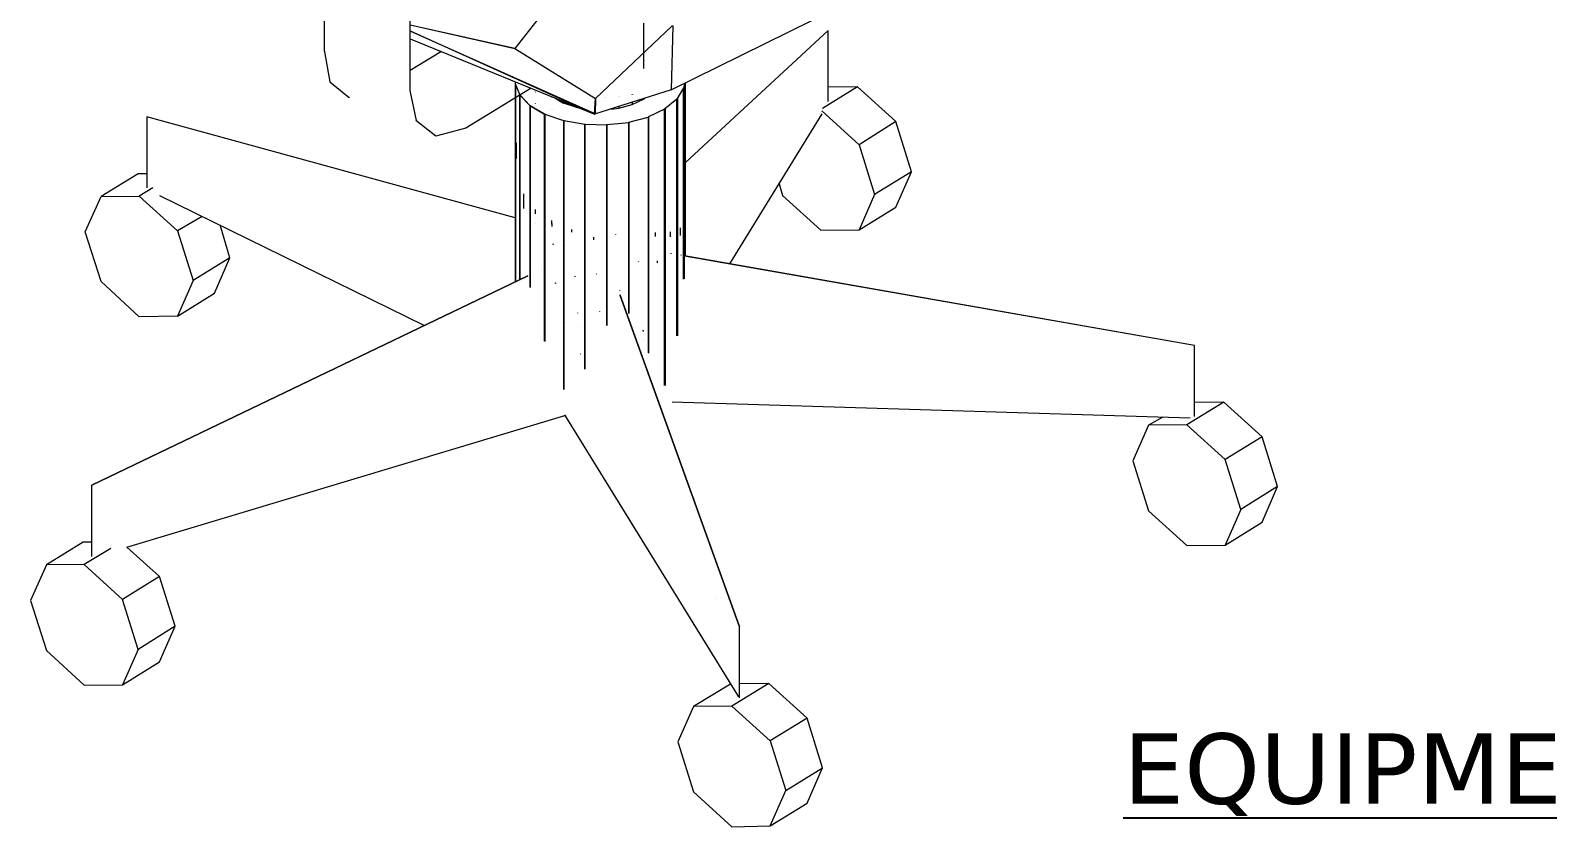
# Model space of a CAD drawing. Extents: x -15 to 256, y 0 to 403.
# Drawn here: x 247.466 to 250.818, y 367.889 to 369.648 of the extents above; entities that cross this region are included whole.
import ezdxf

# ---------------------------------------------------------------- set-up
doc = ezdxf.new("R2010")
doc.units = 0
doc.header["$LTSCALE"] = 0.15
doc.linetypes.add('PDF_IMPORT', pattern=[1, 0.8, -0.2])
doc.layers.get('0').update_dxf_attribs({"color": 252})
doc.layers.add('E-ANNO-T100', color=102, linetype='Continuous')
doc.layers.add('PDF2_Geometry', color=7, linetype='Continuous')
doc.styles.add('E100', font='verdana.ttf', dxfattribs={"height": 205})

# ---------------------------------------------------------------- blocks, each defined once
blk = doc.blocks.new('6-Model')
at = {"layer": 'PDF2_Geometry', "lineweight": 0}
for points in [[(137.275, 51.157), (138.301, 46.658), (138.301, 44.242), (138.317, 44.254), (138.317, 44.23), (138.491, 43.224), (139.138, 42.703), (139.154, 42.715)], [(143.053, 41.697), (143.037, 41.685), (142.027, 41.412), (141.364, 41.933), (141.38, 41.933), (141.174, 42.94), (141.174, 45.355), (139.896, 50.956)], [(147.126, 47.475), (147.11, 47.463), (144.663, 44.337), (141.174, 45.119)], [(149.889, 42.964), (147.331, 42.147), (147.363, 42.668), (149.921, 45.095), (149.936, 45.095), (149.889, 42.964), (156.156, 46.066)], [(141.174, 45.13), (144.663, 44.337), (147.363, 42.668), (147.347, 42.158)], [(141.174, 44.929), (147.331, 42.147)], [(141.174, 44.669), (147.331, 42.147), (147.347, 42.158), (141.174, 44.917)], [(142.99, 44.716), (142.974, 44.716)], [(155.13, 42.573), (155.13, 44.941), (150.363, 40.536), (155.13, 44.941)], [(142.216, 44.242), (141.174, 43.603)], [(142.422, 44.373), (142.422, 44.373)], [(144.695, 43.224), (144.679, 43.177), (144.679, 36.546)], [(144.695, 43.177), (144.679, 43.177), (144.695, 43.141), (144.837, 42.786), (144.837, 36.629), (144.837, 42.443), (144.837, 42.798), (144.837, 42.786), (144.853, 42.774), (145.169, 42.443), (145.169, 36.368)], [(144.679, 43.177), (144.837, 42.786), (145.169, 42.443), (145.658, 42.147), (145.674, 42.158), (145.674, 41.957), (145.674, 34.557)], [(144.695, 43.129), (144.695, 42.431), (144.695, 36.546)], [(150.331, 43.165), (150.299, 43.023), (150.315, 43.023), (150.315, 40.761), (150.315, 36.653)], [(150.347, 37.422), (150.347, 43.189)], [(150.363, 37.422), (150.363, 43.189)], [(156.109, 43.058), (154.941, 42.336)], [(157.388, 41.898), (156.109, 43.058), (155.13, 43.046)], [(145.216, 43.011), (143.037, 41.685)], [(144.963, 42.81), (144.963, 42.81)], [(145.358, 42.881), (145.358, 42.893)], [(145.895, 42.703), (145.895, 42.703)], [(145.911, 42.703), (145.911, 42.715)], [(146.005, 42.691), (146.274, 42.525), (146.274, 42.573)], [(146.021, 42.679), (146.289, 42.537), (146.274, 42.525), (146.7, 42.395), (146.716, 42.395), (146.7, 42.383), (146.795, 42.36), (146.7, 42.383), (146.7, 42.395), (146.7, 42.383), (146.274, 42.525), (146.289, 42.573)], [(147.663, 42.691), (147.663, 42.691)], [(147.679, 42.691), (147.679, 42.691)], [(148.137, 42.75), (148.137, 42.75)], [(148.152, 42.75), (148.152, 42.75)], [(148.579, 42.798), (148.579, 42.81)], [(148.579, 42.537), (148.579, 42.466), (148.957, 42.644), (148.957, 42.656)], [(148.594, 42.81), (148.594, 42.798)], [(148.942, 42.644), (148.973, 42.644)], [(150.078, 34.746), (150.078, 42.644), (149.668, 42.312), (149.684, 42.324), (149.684, 42.04), (149.684, 33.089)], [(150.299, 36.641), (150.299, 43.023), (150.078, 42.644), (150.094, 42.656), (150.094, 42.17), (150.094, 34.746)], [(144.679, 38.689), (132.381, 42.064), (132.381, 39.684)], [(145.658, 34.569), (145.658, 42.147), (145.184, 42.431), (145.169, 42.443), (145.184, 42.454), (145.184, 42.206), (145.184, 36.357)], [(145.358, 42.502), (145.358, 42.514)], [(145.358, 42.324), (145.358, 42.324)], [(145.674, 42.147), (146.289, 41.933), (146.289, 32.958)], [(145.895, 42.289), (145.895, 42.289)], [(145.911, 42.3), (145.911, 42.3)], [(146.305, 41.933), (147, 41.815), (147, 33.633), (147, 41.661), (147, 41.827), (147, 41.815), (147.742, 41.791), (147.742, 35.09), (147.742, 41.637), (147.742, 41.803), (147.742, 41.791), (147.742, 41.803), (148.468, 41.874), (148.468, 35.492), (148.468, 41.708), (148.468, 41.886), (148.468, 41.874), (148.468, 41.886), (149.115, 42.052), (149.115, 34.178)], [(147.884, 42.312), (148.137, 42.348), (148.152, 42.395)], [(148.137, 42.395), (148.137, 42.348), (148.579, 42.466), (148.594, 42.537)], [(148.137, 42.36), (148.152, 42.36), (148.137, 42.348)], [(148.579, 42.466), (148.594, 42.478)], [(149.668, 33.089), (149.668, 42.312), (149.131, 42.064), (149.115, 42.052), (149.131, 42.064), (149.131, 41.851), (149.131, 34.166)], [(151.847, 37.15), (154.925, 42.158)], [(154.909, 42.265), (156.156, 41.128), (156.677, 39.471)], [(146.289, 41.933), (146.305, 41.945), (146.305, 41.768), (146.305, 32.958)], [(157.909, 40.228), (157.388, 41.898), (156.156, 41.128)], [(144.727, 40.667), (144.727, 41.187)], [(132.381, 40.157), (132.097, 40.157), (130.865, 39.4)], [(153.488, 39.826), (153.599, 39.435), (154.878, 38.275), (156.156, 38.287), (157.388, 39.044), (157.909, 40.228), (156.677, 39.471), (156.156, 38.287)], [(132.586, 39.684), (132.128, 39.411)], [(133.407, 35.409), (134.639, 36.167), (135.159, 37.351), (133.928, 36.593), (133.407, 35.409), (132.128, 35.386), (130.865, 36.558), (130.329, 38.216), (130.865, 39.4), (132.128, 39.411), (133.407, 38.251), (133.928, 36.593)], [(132.807, 39.435), (141.648, 35.09)], [(144.963, 38.997), (144.963, 39.494)], [(134.228, 38.737), (133.407, 38.251)], [(145.358, 38.819), (145.358, 38.961)], [(145.374, 38.5), (145.374, 38.5)], [(145.895, 38.594), (145.895, 38.476)], [(145.911, 38.393), (145.911, 38.5)], [(135.159, 37.351), (134.828, 38.452)], [(145.674, 38.417), (145.658, 38.417)], [(145.911, 38.346), (145.911, 38.346)], [(146.574, 38.204), (146.574, 38.298)], [(147.3, 37.955), (147.3, 38.038)], [(148.026, 38.133), (148.026, 38.121)], [(149.352, 38.192), (149.352, 38.062)], [(149.857, 38.216), (149.857, 38.05)], [(150.189, 38.358), (150.189, 38.097)], [(145.942, 37.801), (145.958, 37.825)], [(146.305, 37.73), (146.289, 37.754)], [(149.684, 37.541), (149.668, 37.541)], [(149.684, 37.529), (149.668, 37.529)], [(149.889, 37.481), (149.889, 37.493), (149.889, 37.505)], [(145.658, 37.008), (145.674, 37.02), (145.658, 37.02)], [(148.784, 37.233), (148.8, 37.221)], [(149.415, 37.256), (149.415, 37.185)], [(150.094, 37.47), (150.078, 37.47)], [(150.094, 37.458), (150.078, 37.458)], [(150.22, 37.446), (150.205, 37.446)], [(150.22, 37.434), (150.205, 37.434)], [(150.315, 37.422), (150.299, 37.422)], [(150.315, 37.41), (150.299, 37.41)], [(167.35, 34.427), (150.331, 37.422)], [(167.35, 32.059), (167.35, 34.427), (150.331, 37.41)], [(130.55, 27.382), (130.55, 29.762), (145.105, 36.747), (130.55, 29.762)], [(145.169, 36.771), (145.184, 36.783), (145.169, 36.783)], [(145.453, 36.913), (145.453, 36.913)], [(145.453, 36.913), (145.453, 36.913)], [(146.037, 36.487), (146.021, 36.522)], [(146.684, 36.712), (146.684, 36.735)], [(147.395, 36.807), (147.379, 36.807)], [(148.168, 36.25), (148.168, 36.262)], [(148.168, 36.132), (152.162, 25.037)], [(152.162, 22.657), (152.162, 25.037), (148.184, 36.096)], [(149.115, 36.38), (149.131, 36.368)], [(146.763, 35.516), (146.763, 35.504)], [(147.489, 35.563), (147.489, 35.551)], [(146.305, 35.173), (146.289, 35.196)], [(146.795, 35.066), (146.795, 35.066)], [(148.957, 34.912), (148.942, 34.924)], [(148.942, 34.912), (148.957, 34.9)], [(148.973, 34.604), (148.973, 34.604)], [(149.131, 34.853), (149.115, 34.853)], [(149.115, 34.841), (149.131, 34.841)], [(146.874, 34.131), (146.858, 34.131)], [(149.131, 34.285), (149.115, 34.285)], [(149.115, 33.479), (149.115, 33.491)], [(149.131, 33.491), (149.131, 33.468)], [(149.463, 32.556), (149.463, 32.556)], [(149.921, 32.544), (167.207, 32.011)], [(168.328, 32.532), (167.097, 31.774)], [(169.607, 31.372), (168.328, 32.532), (167.35, 32.52)], [(132.807, 26.707), (131.718, 27.689), (146.337, 32.082)], [(146.321, 32.106), (152.131, 22.693)], [(146.384, 32.094), (146.384, 32.094)], [(166.292, 32.035), (165.818, 31.763)], [(168.897, 28.945), (168.376, 30.614), (167.097, 31.774), (165.818, 31.763), (165.297, 30.578), (165.818, 28.909), (167.097, 27.749), (168.376, 27.76), (169.607, 28.53), (170.128, 29.714), (168.897, 28.945), (168.376, 27.76)], [(170.128, 29.714), (169.607, 31.372), (168.376, 30.614)], [(150.631, 29.323), (150.631, 29.3)], [(130.55, 27.855), (130.265, 27.855), (129.034, 27.097)], [(131.181, 27.642), (130.297, 27.109), (129.034, 27.097), (128.497, 25.913), (129.034, 24.244), (130.297, 23.084), (131.576, 23.095), (132.807, 23.865), (133.328, 25.049), (132.097, 24.279), (131.576, 23.095)], [(132.097, 24.279), (131.576, 25.949), (130.297, 27.109)], [(133.328, 25.049), (132.807, 26.707), (131.576, 25.949)], [(151.389, 25.973), (151.389, 25.973)], [(153.141, 23.143), (151.91, 22.385), (150.631, 22.373), (150.11, 21.189), (150.631, 19.52), (151.91, 18.359), (153.188, 18.383), (154.42, 19.141), (154.941, 20.325), (154.42, 21.982), (153.188, 21.225)], [(151.862, 23.119), (150.631, 22.373)], [(154.42, 21.982), (153.141, 23.143), (152.162, 23.131)], [(151.91, 22.385), (153.188, 21.225), (153.709, 19.567)], [(153.188, 18.383), (153.709, 19.567), (154.941, 20.325)]]:
    blk.add_lwpolyline(points, dxfattribs=at)
at = {"layer": 'PDF2_Geometry', "linetype": 'PDF_IMPORT', "lineweight": 0, "ltscale": 0.01184}
blk.add_lwpolyline([(148.957, 51.228), (148.957, 42.644), (149.005, 42.679)], dxfattribs=at)
at = {"layer": 'PDF2_Geometry', "lineweight": 0}
blk.add_lwpolyline([(148.468, 35.267), (148.468, 35.291)], close=True, dxfattribs=at)

msp = doc.modelspace()

# ---------------------------------------------------------------- block references
at = {"xscale": 0.0661841224396376, "yscale": 0.0661841224396376, "zscale": 0.0661841224396376}
msp.add_blockref('6-Model', (238.962, 366.6734), dxfattribs=at)

# ---------------------------------------------------------------- texts
at = {"layer": 'E-ANNO-T100', "insert": (250.7463, 368.0948), "char_height": 0.155533, "width": 4.109688, "attachment_point": 2, "line_spacing_factor": 0.938532, "style": 'E100'}
msp.add_mtext('\\LEQUIPMENT KEY', dxfattribs=at)

doc.saveas('drawing.dxf')
